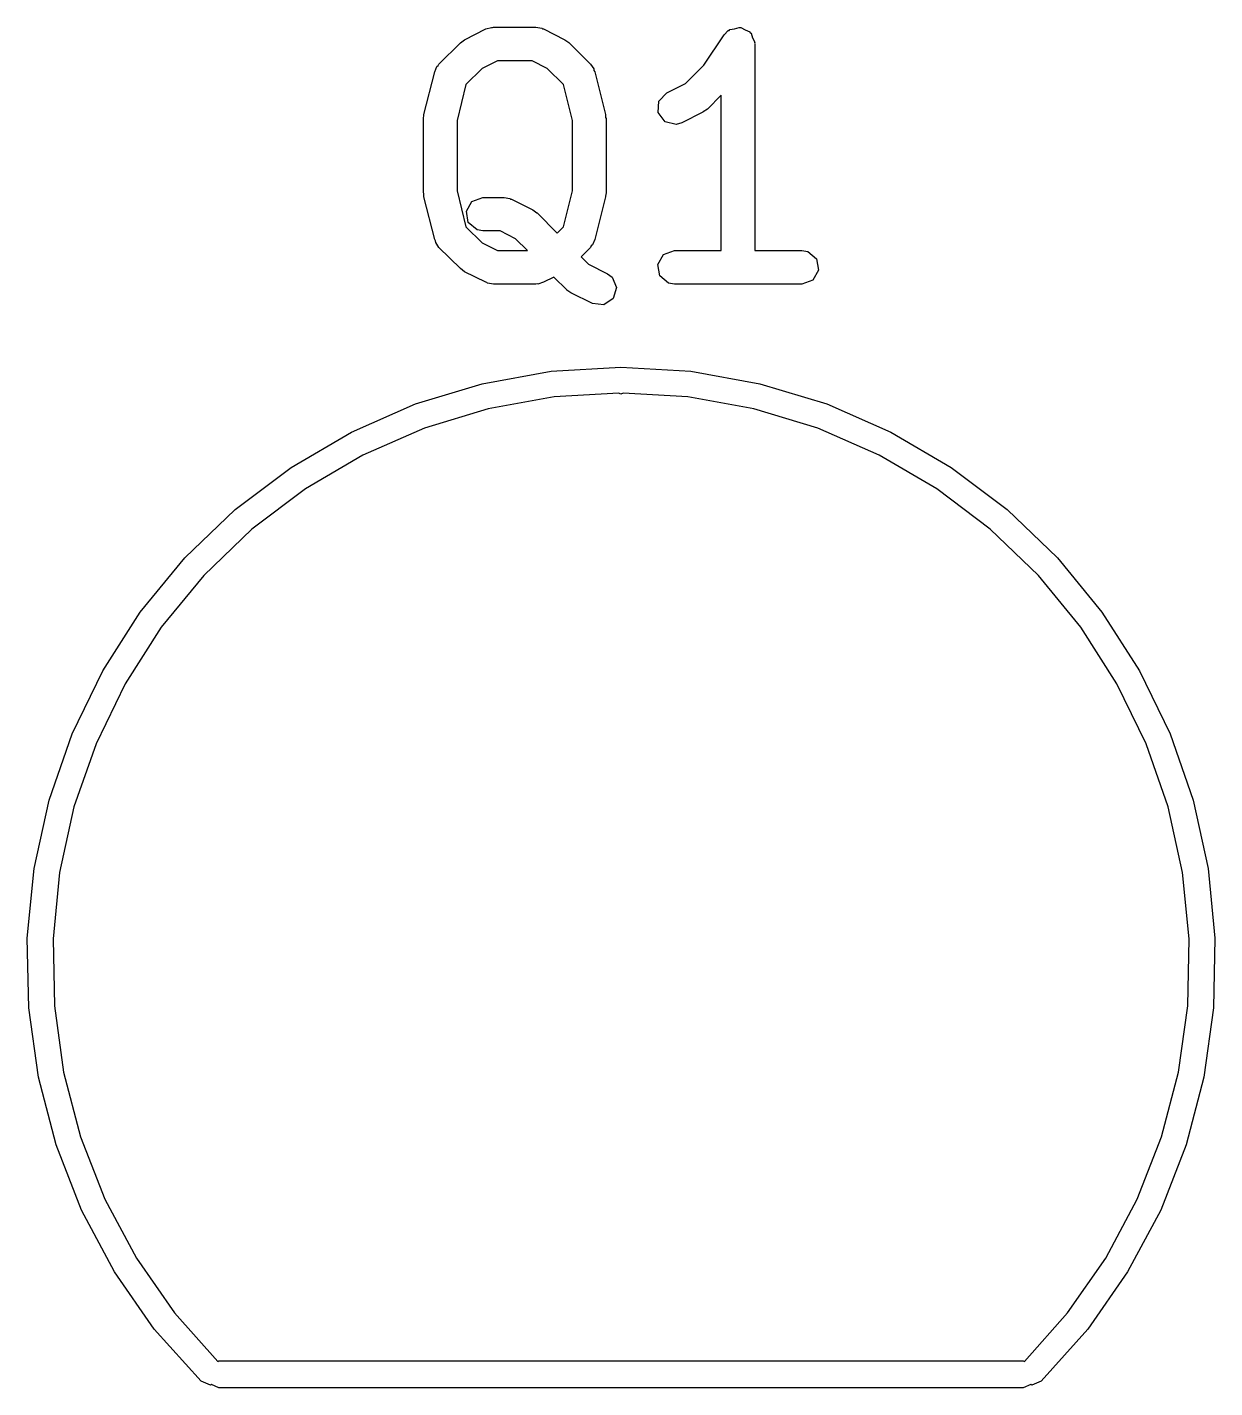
# Model space of a CAD drawing. Extents: x 124.8 to 173.2, y -144.3 to -110.1.
# Drawn here: x 161.7 to 167.01, y -116.21 to -110.12 of the extents above; entities that cross this region are included whole.
import ezdxf

# ---------------------------------------------------------------- set-up
doc = ezdxf.new("R2010")
doc.units = 0
doc.layers.add('BLACK', color=7, linetype='CONTINUOUS')

msp = doc.modelspace()

# ---------------------------------------------------------------- linework, layer by layer
at = {"layer": 'BLACK', "linetype": 'CONTINUOUS'}
for p, q in [((163.655, -110.173), (163.75, -110.125)), ((163.75, -110.125), (163.775, -110.118)), ((163.775, -110.118), (163.78, -110.119)), ((163.78, -110.119), (163.784, -110.117)), ((163.784, -110.117), (163.974, -110.117)), ((163.974, -110.117), (164, -110.122)), ((164, -110.122), (164.004, -110.125)), ((164.004, -110.125), (164.008, -110.125)), ((164.008, -110.125), (164.103, -110.173)), ((164.726, -110.287), (164.817, -110.151)), ((164.817, -110.151), (164.835, -110.132)), ((164.835, -110.132), (164.839, -110.131)), ((164.839, -110.131), (164.842, -110.127)), ((164.842, -110.127), (164.863, -110.124)), ((164.863, -110.124), (164.884, -110.118)), ((164.884, -110.118), (164.888, -110.119)), ((164.888, -110.119), (164.892, -110.119)), ((164.892, -110.119), (164.911, -110.129)), ((164.911, -110.129), (164.931, -110.138)), ((164.931, -110.138), (164.933, -110.142)), ((164.933, -110.142), (164.937, -110.144)), ((164.937, -110.144), (164.944, -110.165)), ((163.54, -110.282), (163.636, -110.187)), ((163.636, -110.187), (163.654, -110.174)), ((163.654, -110.174), (163.655, -110.173)), ((164.103, -110.173), (164.121, -110.186)), ((164.121, -110.186), (164.123, -110.187)), ((164.123, -110.187), (164.218, -110.282)), ((164.944, -110.165), (164.954, -110.184)), ((164.954, -110.184), (164.953, -110.188)), ((164.953, -110.188), (164.954, -110.192)), ((164.954, -110.192), (164.954, -111.117)), ((163.537, -110.289), (163.54, -110.282)), ((163.802, -110.267), (163.733, -110.302)), ((163.957, -110.267), (163.802, -110.267)), ((164.025, -110.302), (163.957, -110.267)), ((164.218, -110.282), (164.233, -110.304)), ((163.473, -110.508), (163.521, -110.317)), ((163.521, -110.317), (163.531, -110.293)), ((163.531, -110.293), (163.537, -110.289)), ((163.733, -110.302), (163.661, -110.374)), ((164.097, -110.374), (164.025, -110.302)), ((164.233, -110.304), (164.234, -110.311)), ((164.234, -110.311), (164.238, -110.317)), ((164.238, -110.317), (164.285, -110.508)), ((164.644, -110.369), (164.726, -110.287)), ((163.661, -110.374), (163.621, -110.535)), ((164.138, -110.535), (164.097, -110.374)), ((164.56, -110.411), (164.644, -110.369)), ((164.522, -110.499), (164.525, -110.448)), ((164.525, -110.448), (164.56, -110.411)), ((164.804, -110.421), (164.742, -110.484)), ((164.804, -111.117), (164.804, -110.421)), ((163.471, -110.526), (163.473, -110.511)), ((163.471, -110.859), (163.471, -110.526)), ((163.473, -110.511), (163.473, -110.508)), ((164.285, -110.508), (164.286, -110.522)), ((164.286, -110.522), (164.288, -110.526)), ((164.288, -110.526), (164.288, -110.859)), ((164.552, -110.541), (164.522, -110.499)), ((164.722, -110.498), (164.627, -110.545)), ((164.723, -110.496), (164.722, -110.498)), ((164.742, -110.484), (164.723, -110.496)), ((163.621, -110.535), (163.621, -110.85)), ((164.138, -110.85), (164.138, -110.535)), ((164.602, -110.553), (164.552, -110.541)), ((164.627, -110.545), (164.602, -110.553)), ((163.472, -110.862), (163.471, -110.859)), ((163.473, -110.877), (163.472, -110.862)), ((163.521, -111.068), (163.473, -110.877)), ((163.621, -110.85), (163.661, -111.011)), ((163.688, -110.897), (163.736, -110.879)), ((163.736, -110.879), (163.832, -110.879)), ((163.832, -110.879), (163.857, -110.884)), ((163.857, -110.884), (163.861, -110.887)), ((163.861, -110.887), (163.865, -110.887)), ((163.865, -110.887), (163.96, -110.935)), ((164.097, -111.011), (164.138, -110.85)), ((164.285, -110.877), (164.238, -111.068)), ((164.288, -110.859), (164.285, -110.874)), ((164.285, -110.874), (164.285, -110.877)), ((163.663, -110.941), (163.688, -110.897)), ((163.671, -110.992), (163.663, -110.941)), ((163.96, -110.935), (163.978, -110.948)), ((163.978, -110.948), (163.98, -110.949)), ((163.98, -110.949), (164.07, -111.039)), ((163.661, -111.011), (163.733, -111.083)), ((163.711, -111.025), (163.671, -110.992)), ((164.07, -111.039), (164.097, -111.011)), ((163.525, -111.074), (163.521, -111.068)), ((163.526, -111.081), (163.525, -111.074)), ((163.736, -111.029), (163.711, -111.025)), ((163.814, -111.029), (163.736, -111.029)), ((163.882, -111.064), (163.814, -111.029)), ((163.936, -111.117), (163.882, -111.064)), ((164.238, -111.068), (164.227, -111.092)), ((163.54, -111.103), (163.526, -111.081)), ((163.636, -111.198), (163.54, -111.103)), ((163.733, -111.083), (163.802, -111.117)), ((163.802, -111.117), (163.936, -111.117)), ((164.218, -111.103), (164.176, -111.145)), ((164.221, -111.096), (164.218, -111.103)), ((164.227, -111.092), (164.221, -111.096)), ((164.52, -111.179), (164.545, -111.135)), ((164.545, -111.135), (164.594, -111.117)), ((164.594, -111.117), (164.804, -111.117)), ((164.954, -111.117), (165.165, -111.117)), ((165.165, -111.117), (165.191, -111.122)), ((165.191, -111.122), (165.23, -111.155)), ((164.176, -111.145), (164.209, -111.178)), ((164.209, -111.178), (164.294, -111.221)), ((164.529, -111.23), (164.52, -111.179)), ((165.23, -111.155), (165.239, -111.205)), ((163.637, -111.198), (163.636, -111.198)), ((163.655, -111.212), (163.637, -111.198)), ((163.75, -111.259), (163.655, -111.212)), ((164.055, -111.236), (164.008, -111.259)), ((164.112, -111.293), (164.055, -111.236)), ((164.294, -111.221), (164.315, -111.236)), ((164.315, -111.236), (164.335, -111.283)), ((164.568, -111.263), (164.529, -111.23)), ((165.213, -111.25), (165.165, -111.267)), ((165.239, -111.205), (165.213, -111.25)), ((163.755, -111.26), (163.75, -111.259)), ((163.758, -111.263), (163.755, -111.26)), ((163.784, -111.267), (163.758, -111.263)), ((163.974, -111.267), (163.784, -111.267)), ((163.979, -111.266), (163.974, -111.267)), ((163.983, -111.267), (163.979, -111.266)), ((164.008, -111.259), (163.983, -111.267)), ((164.113, -111.294), (164.112, -111.293)), ((164.131, -111.307), (164.113, -111.294)), ((164.227, -111.355), (164.131, -111.307)), ((164.335, -111.283), (164.32, -111.332)), ((164.594, -111.267), (164.568, -111.263)), ((165.165, -111.267), (164.594, -111.267)), ((164.278, -111.361), (164.227, -111.355)), ((164.32, -111.332), (164.278, -111.361)), ((163.734, -111.714), (164.043, -111.658)), ((164.043, -111.658), (164.355, -111.64)), ((164.355, -111.64), (164.355, -111.64)), ((164.355, -111.64), (164.668, -111.658)), ((164.668, -111.658), (164.976, -111.714)), ((163.435, -111.804), (163.734, -111.714)), ((164.976, -111.714), (165.276, -111.804)), ((163.148, -111.93), (163.435, -111.804)), ((164.056, -111.773), (163.761, -111.826)), ((164.346, -111.756), (164.056, -111.773)), ((164.355, -111.76), (164.346, -111.756)), ((164.365, -111.756), (164.355, -111.76)), ((164.654, -111.773), (164.365, -111.756)), ((164.949, -111.826), (164.654, -111.773)), ((165.276, -111.804), (165.563, -111.93)), ((163.761, -111.826), (163.475, -111.913)), ((165.236, -111.913), (164.949, -111.826)), ((163.475, -111.913), (163.2, -112.033)), ((165.511, -112.033), (165.236, -111.913)), ((162.878, -112.088), (163.148, -111.93)), ((165.563, -111.93), (165.833, -112.088)), ((163.2, -112.033), (162.942, -112.184)), ((165.769, -112.184), (165.511, -112.033)), ((162.628, -112.277), (162.878, -112.088)), ((165.833, -112.088), (166.083, -112.277)), ((162.942, -112.184), (162.703, -112.365)), ((166.008, -112.365), (165.769, -112.184)), ((162.402, -112.494), (162.628, -112.277)), ((166.083, -112.277), (166.309, -112.494)), ((162.703, -112.365), (162.487, -112.573)), ((166.224, -112.573), (166.008, -112.365)), ((162.203, -112.736), (162.402, -112.494)), ((166.309, -112.494), (166.507, -112.736)), ((162.487, -112.573), (162.297, -112.804)), ((166.414, -112.804), (166.224, -112.573)), ((162.035, -113), (162.203, -112.736)), ((166.507, -112.736), (166.676, -113)), ((162.297, -112.804), (162.135, -113.057)), ((166.575, -113.057), (166.414, -112.804)), ((161.898, -113.282), (162.035, -113)), ((166.676, -113), (166.813, -113.282)), ((162.135, -113.057), (162.005, -113.326)), ((166.706, -113.326), (166.575, -113.057)), ((161.795, -113.578), (161.898, -113.282)), ((162.005, -113.326), (161.906, -113.609)), ((166.804, -113.609), (166.706, -113.326)), ((166.813, -113.282), (166.916, -113.578)), ((161.728, -113.884), (161.795, -113.578)), ((161.906, -113.609), (161.842, -113.902)), ((166.869, -113.902), (166.804, -113.609)), ((166.916, -113.578), (166.983, -113.884)), ((161.697, -114.196), (161.728, -113.884)), ((161.842, -113.902), (161.813, -114.2)), ((166.898, -114.2), (166.869, -113.902)), ((166.983, -113.884), (167.013, -114.196)), ((161.704, -114.509), (161.697, -114.196)), ((161.813, -114.2), (161.819, -114.5)), ((166.892, -114.5), (166.898, -114.2)), ((167.013, -114.196), (167.007, -114.509)), ((161.747, -114.819), (161.704, -114.509)), ((161.819, -114.5), (161.86, -114.796)), ((166.851, -114.796), (166.892, -114.5)), ((167.007, -114.509), (166.964, -114.819)), ((161.826, -115.122), (161.747, -114.819)), ((161.86, -114.796), (161.935, -115.086)), ((166.775, -115.086), (166.851, -114.796)), ((166.964, -114.819), (166.885, -115.122)), ((161.935, -115.086), (162.045, -115.365)), ((166.666, -115.365), (166.775, -115.086)), ((161.94, -115.414), (161.826, -115.122)), ((166.885, -115.122), (166.771, -115.414)), ((162.045, -115.365), (162.186, -115.629)), ((166.525, -115.629), (166.666, -115.365)), ((162.087, -115.69), (161.94, -115.414)), ((166.771, -115.414), (166.623, -115.69)), ((162.186, -115.629), (162.357, -115.875)), ((166.354, -115.875), (166.525, -115.629)), ((162.266, -115.947), (162.087, -115.69)), ((166.623, -115.69), (166.444, -115.947)), ((162.357, -115.875), (162.55, -116.092)), ((166.161, -116.092), (166.354, -115.875)), ((162.475, -116.181), (162.266, -115.947)), ((166.444, -115.947), (166.236, -116.181)), ((162.55, -116.092), (162.555, -116.09)), ((162.55, -116.092), (162.55, -116.092)), ((162.555, -116.09), (166.155, -116.09)), ((166.155, -116.09), (166.161, -116.092)), ((166.161, -116.092), (166.161, -116.092)), ((162.517, -116.198), (162.475, -116.181)), ((162.475, -116.181), (162.475, -116.181)), ((166.236, -116.181), (166.194, -116.198)), ((166.236, -116.181), (166.236, -116.181)), ((162.522, -116.196), (162.517, -116.198)), ((162.555, -116.21), (162.522, -116.196)), ((166.155, -116.21), (162.555, -116.21)), ((166.189, -116.196), (166.155, -116.21)), ((166.194, -116.198), (166.189, -116.196))]:
    msp.add_line(p, q, dxfattribs=at)

doc.saveas('drawing.dxf')
